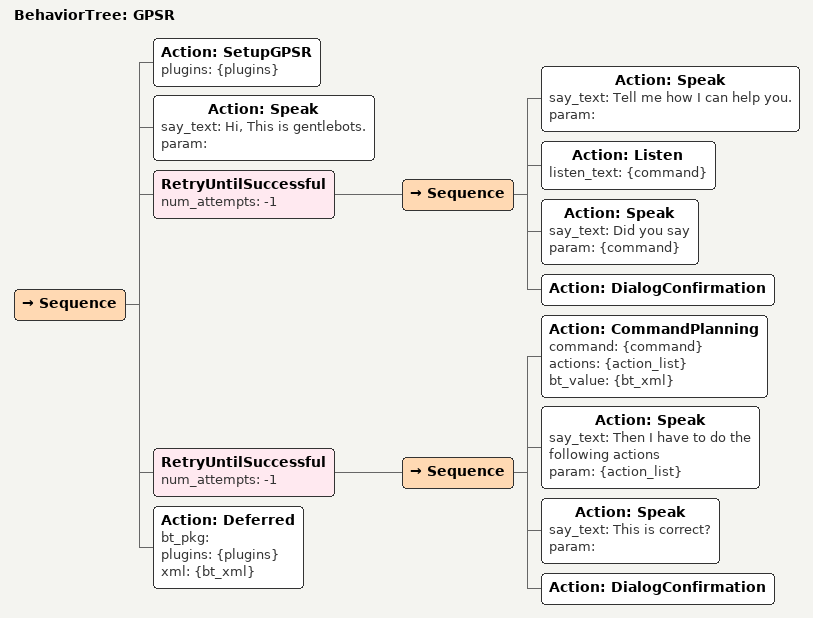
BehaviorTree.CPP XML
<root>
    <BehaviorTree ID="GPSR">
        <Sequence>
            <Action ID="SetupGPSR" plugins="{plugins}"/>
            <Action ID="Speak" say_text="Hi, This is gentlebots." param=""/>
            <RetryUntilSuccessful num_attempts="-1">
                <Sequence>
                    <Action ID="Speak" say_text="Tell me how I can help you." param=""/>
                    <Action ID="Listen" listen_text="{command}"/>
                    <Action ID="Speak" say_text="Did you say " param="{command}"/>
                    <Action ID="DialogConfirmation"/>
                </Sequence>
            </RetryUntilSuccessful>
            <RetryUntilSuccessful num_attempts="-1">
                <Sequence>
                    <Action ID="CommandPlanning" command="{command}" actions="{action_list}" bt_value="{bt_xml}"/>
                    <Action ID="Speak" say_text="Then I have to do the following actions " param="{action_list}"/>
                    <Action ID="Speak" say_text="This is correct?" param=""/>
                    <Action ID="DialogConfirmation"/>
                </Sequence>
            </RetryUntilSuccessful>
            <Action ID="Deferred" bt_pkg="" plugins="{plugins}" xml="{bt_xml}"/>
        </Sequence>
    </BehaviorTree>
</root>
